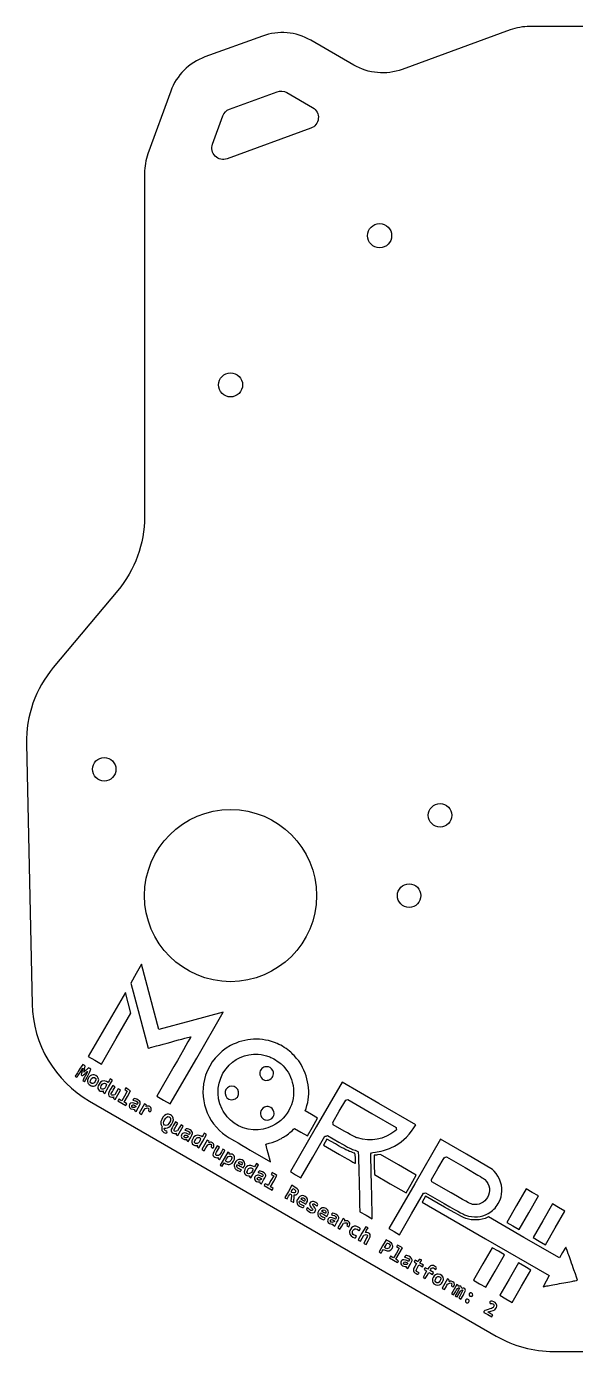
# Model space of a CAD drawing. Header units: millimetres. Extents: x -248 to 4, y 129 to 359.
# Drawn here: x -248.2 to -152.5, y 128.6 to 359.5 of the extents above; entities that cross this region are included whole.
import ezdxf

# ---------------------------------------------------------------- set-up
doc = ezdxf.new("R2010")
doc.units = ezdxf.units.MM
doc.layers.get('0').update_dxf_attribs({"linetype": 'CONTINUOUS'})

msp = doc.modelspace()

# ---------------------------------------------------------------- linework, layer by layer
for p, q in [((-229.09, 194.44), (-230.03, 192.81)), ((-228.15, 196.07), (-229.09, 194.44)), ((-226.63, 190.4), (-228.15, 196.07)), ((-230.03, 192.81), (-228.51, 187.14)), ((-225.11, 184.73), (-226.63, 190.4)), ((-228.51, 187.14), (-226.99, 181.47)), ((-213.91, 187.73), (-219.51, 186.23)), ((-218.52, 179.74), (-213.91, 187.73)), ((-219.51, 186.23), (-225.11, 184.73)), ((-226.99, 181.47), (-226.71, 181.54)), ((-238.81, 177.3), (-238.41, 177.95)), ((-238.38, 178.62), (-238.68, 178.18)), ((-238.41, 177.95), (-238.47, 177.65)), ((-238.17, 178.47), (-238.38, 178.62)), ((-237.95, 178.33), (-238.17, 178.47)), ((-238.08, 177.82), (-237.95, 178.33)), ((-237.41, 178.02), (-237.81, 177.65)), ((-237.18, 177.9), (-237.41, 178.02)), ((-236.96, 177.79), (-237.18, 177.9)), ((-237.08, 177.52), (-236.96, 177.79)), ((-222.5, 178.26), (-225.48, 173.1)), ((-223.14, 171.75), (-218.52, 179.74)), ((-239.34, 177.15), (-239.72, 176.56)), ((-239.72, 176.56), (-239.56, 176.47)), ((-238.26, 176.05), (-238.37, 175.78)), ((-238.37, 175.78), (-238.22, 175.69)), ((-238.22, 175.69), (-238.07, 175.6)), ((-238.07, 175.6), (-237.63, 176.43)), ((-233.97, 175.49), (-234.27, 175.63)), ((-233.8, 175.79), (-233.97, 175.49)), ((-233.89, 174.72), (-233.23, 175.87)), ((-233.62, 176.1), (-233.8, 175.79)), ((-233.43, 175.98), (-233.62, 176.1)), ((-233.23, 175.87), (-233.43, 175.98)), ((-193.18, 175.56), (-197.69, 167.76)), ((-186.73, 171.84), (-193.18, 175.56)), ((-234.92, 173.98), (-234.77, 174.01)), ((-234.77, 174.01), (-234.83, 173.9)), ((-234.73, 173.67), (-234.55, 173.57)), ((-234.55, 173.57), (-233.89, 174.72)), ((-233.17, 174.95), (-233.53, 174.32)), ((-232.97, 174.84), (-233.17, 174.95)), ((-233.1, 174.14), (-232.77, 174.72)), ((-232.8, 173.34), (-233.02, 173.28)), ((-232.77, 174.72), (-232.97, 174.84)), ((-232.5, 173.87), (-232.8, 173.34)), ((-232.74, 172.53), (-232.27, 173.35)), ((-232.2, 174.39), (-232.5, 173.87)), ((-232.27, 173.35), (-231.8, 174.16)), ((-232, 174.28), (-232.2, 174.39)), ((-231.8, 174.16), (-232, 174.28)), ((-233.16, 172.92), (-232.96, 172.97)), ((-232.96, 172.97), (-233.03, 172.85)), ((-232.92, 172.63), (-232.74, 172.53)), ((-229.56, 172.55), (-229.64, 172.4)), ((-229.64, 172.4), (-229.44, 172.36)), ((-229.08, 170.42), (-228.72, 171.05)), ((-228.08, 170.93), (-228.55, 170.11)), ((-227.61, 171.74), (-228.08, 170.93)), ((-227.85, 170.41), (-227.54, 170.95)), ((-227.43, 171.64), (-227.61, 171.74)), ((-227.54, 170.95), (-227.3, 171.01)), ((-227.4, 171.3), (-227.33, 171.42)), ((-227.21, 171.34), (-227.4, 171.3)), ((-225.48, 173.1), (-224.31, 172.42)), ((-224.31, 172.42), (-223.14, 171.75)), ((-199.58, 170.53), (-199.44, 170.96)), ((-193.66, 170.45), (-192.54, 172.39)), ((-192.54, 172.39), (-192.35, 172.45)), ((-192.35, 172.45), (-192.16, 172.5)), ((-192.16, 172.5), (-187.96, 170.08)), ((-180.29, 168.12), (-186.73, 171.84)), ((-229.26, 170.52), (-229.08, 170.42)), ((-228.55, 170.11), (-228.35, 170)), ((-228.35, 170), (-228.16, 169.88)), ((-228.16, 169.88), (-227.85, 170.41)), ((-222.23, 168.64), (-222.59, 168.01)), ((-222.03, 168.52), (-222.23, 168.64)), ((-198.52, 169.88), (-199.58, 170.53)), ((-197.45, 169.24), (-198.52, 169.88)), ((-198.33, 167.71), (-197.45, 169.24)), ((-194.79, 168.5), (-193.66, 170.45)), ((-187.96, 170.08), (-183.76, 167.65)), ((-222.22, 166.61), (-222.02, 166.66)), ((-222.17, 167.83), (-221.83, 168.41)), ((-222.02, 166.66), (-222.09, 166.54)), ((-221.87, 167.03), (-222.08, 166.97)), ((-221.83, 168.41), (-222.03, 168.52)), ((-221.98, 166.32), (-221.8, 166.21)), ((-221.56, 167.55), (-221.87, 167.03)), ((-221.8, 166.21), (-221.33, 167.03)), ((-221.26, 168.08), (-221.56, 167.55)), ((-221.33, 167.03), (-220.86, 167.85)), ((-221.06, 167.96), (-221.26, 168.08)), ((-220.86, 167.85), (-221.06, 167.96)), ((-220.46, 167.3), (-220.57, 167.15)), ((-220.57, 167.15), (-220.34, 167.11)), ((-217.4, 166.31), (-217.57, 166.01)), ((-217.48, 165.25), (-216.82, 166.39)), ((-217.22, 166.62), (-217.4, 166.31)), ((-217.02, 166.51), (-217.22, 166.62)), ((-216.82, 166.39), (-217.02, 166.51)), ((-197.69, 167.76), (-202.19, 159.95)), ((-201.64, 167.32), (-201.49, 167.48)), ((-201.49, 167.48), (-200.35, 166.83)), ((-200.35, 166.83), (-199.21, 166.19)), ((-199.21, 166.19), (-198.33, 167.71)), ((-194.75, 168.29), (-194.79, 168.5)), ((-194.71, 168.09), (-194.75, 168.29)), ((-192.82, 167.02), (-194.71, 168.09)), ((-183.7, 167.22), (-183.97, 167)), ((-183.76, 167.65), (-183.73, 167.44)), ((-183.73, 167.44), (-183.7, 167.22)), ((-180.65, 167.55), (-180.29, 168.12)), ((-220.15, 165.26), (-220, 165.17)), ((-220, 165.17), (-219.61, 165.85)), ((-218.51, 164.5), (-218.36, 164.54)), ((-218.36, 164.54), (-218.43, 164.42)), ((-218.32, 164.2), (-218.14, 164.1)), ((-218.14, 164.1), (-217.48, 165.25)), ((-217.57, 166.01), (-217.76, 166.11)), ((-217.14, 164.61), (-217.61, 163.8)), ((-217.22, 163.57), (-216.91, 164.1)), ((-216.67, 165.43), (-217.14, 164.61)), ((-216.91, 164.1), (-216.6, 164.63)), ((-216.5, 165.33), (-216.67, 165.43)), ((-216.6, 164.63), (-216.37, 164.7)), ((-216.46, 164.99), (-216.39, 165.1)), ((-216.27, 165.03), (-216.46, 164.99)), ((-214.95, 164.43), (-215.29, 163.85)), ((-214.75, 164.32), (-214.95, 164.43)), ((-214.9, 163.61), (-214.56, 164.2)), ((-214.56, 164.2), (-214.75, 164.32)), ((-198.26, 162.49), (-196.18, 166.1)), ((-196.11, 165.08), (-196.42, 164.55)), ((-196.42, 164.55), (-193.64, 162.95)), ((-196.18, 166.1), (-195.95, 166.15)), ((-195.81, 165.61), (-196.11, 165.08)), ((-195.95, 166.15), (-195.73, 166.21)), ((-194.33, 164.76), (-195.81, 165.61)), ((-195.73, 166.21), (-193.73, 165.08)), ((-176, 165.59), (-180.5, 157.8)), ((-171.48, 162.96), (-176, 165.59)), ((-217.61, 163.8), (-217.42, 163.68)), ((-217.42, 163.68), (-217.22, 163.57)), ((-214.68, 162.1), (-214.53, 162.01)), ((-214.53, 162.01), (-214.06, 162.83)), ((-213.76, 162.22), (-214.42, 161.07)), ((-213.94, 163.85), (-214.21, 163.39)), ((-214.06, 162.83), (-213.59, 163.64)), ((-213.76, 163.75), (-213.94, 163.85)), ((-213.59, 163.64), (-213.76, 163.75)), ((-213.1, 163.36), (-213.76, 162.22)), ((-212.95, 163.28), (-213.1, 163.36)), ((-209.22, 163.71), (-205.65, 161.65)), ((-205.65, 161.65), (-206.06, 163.17)), ((-200.34, 158.88), (-198.26, 162.49)), ((-186.46, 162.92), (-186.96, 162.85)), ((-183.35, 161.11), (-186.46, 162.92)), ((-176.49, 160.47), (-175.39, 162.37)), ((-175.39, 162.37), (-175.17, 162.44)), ((-175.17, 162.44), (-174.94, 162.5)), ((-174.94, 162.5), (-171.72, 160.64)), ((-166.95, 160.33), (-171.48, 162.96)), ((-214.42, 161.07), (-214.25, 160.97)), ((-214.25, 160.97), (-214.08, 160.87)), ((-214.08, 160.87), (-213.89, 161.16)), ((-213.89, 161.16), (-213.71, 161.45)), ((-213.71, 161.45), (-213.43, 161.32)), ((-210.94, 160.89), (-210.42, 160.58)), ((-210.71, 160.27), (-210.9, 160.32)), ((-210.8, 160.12), (-210.71, 160.27)), ((-210.42, 160.58), (-210.27, 160.84)), ((-209.06, 158.86), (-208.4, 160)), ((-208.45, 160.77), (-208.73, 160.9)), ((-208.27, 161.06), (-208.45, 160.77)), ((-208.4, 160), (-207.73, 161.15)), ((-208.08, 161.35), (-208.27, 161.06)), ((-207.91, 161.25), (-208.08, 161.35)), ((-207.73, 161.15), (-207.91, 161.25)), ((-202.19, 159.95), (-201.27, 159.41)), ((-201.27, 159.41), (-200.34, 158.88)), ((-187.58, 161.11), (-187.54, 159.43)), ((-187.54, 159.43), (-184.77, 157.84)), ((-180.25, 159.31), (-183.35, 161.11)), ((-177.59, 158.57), (-176.49, 160.47)), ((-166.66, 160.03), (-166.95, 160.33)), ((-209.21, 158.94), (-209.06, 158.86)), ((-207.4, 157.9), (-207.25, 157.81)), ((-207.25, 157.81), (-206.86, 158.49)), ((-201.93, 157.56), (-202.54, 156.5)), ((-201.52, 157.32), (-201.93, 157.56)), ((-180.5, 157.8), (-184.99, 150.02)), ((-184.77, 157.84), (-182.01, 156.26)), ((-182.01, 156.26), (-181.13, 157.78)), ((-181.13, 157.78), (-180.25, 159.31)), ((-177.55, 158.37), (-177.59, 158.57)), ((-177.52, 158.16), (-177.55, 158.37)), ((-174.13, 156.22), (-177.52, 158.16)), ((-202.54, 156.5), (-203.15, 155.44)), ((-203.15, 155.44), (-202.95, 155.33)), ((-202.95, 155.33), (-202.75, 155.21)), ((-202.75, 155.21), (-202.5, 155.66)), ((-202.02, 155.32), (-202.08, 154.82)), ((-202.08, 154.82), (-201.84, 154.69)), ((-202.06, 156.4), (-201.9, 156.69)), ((-201.91, 156.31), (-202.06, 156.4)), ((-201.9, 156.69), (-201.73, 156.98)), ((-201.73, 156.98), (-201.54, 156.87)), ((-200.6, 154.77), (-200.54, 154.88)), ((-200.54, 154.88), (-200.01, 154.57)), ((-181.06, 152.56), (-178.98, 156.16)), ((-178.91, 155.13), (-179.22, 154.63)), ((-178.98, 156.16), (-178.78, 156.21)), ((-178.6, 155.65), (-178.91, 155.13)), ((-178.78, 156.21), (-178.59, 156.26)), ((-175.28, 153.76), (-178.6, 155.65)), ((-178.59, 156.26), (-175.37, 154.4)), ((-200.01, 154.57), (-199.48, 154.26)), ((-199.48, 154.26), (-199.35, 154.49)), ((-199.22, 153.69), (-199.32, 153.52)), ((-199.05, 153.51), (-199.22, 153.69)), ((-197.65, 154.04), (-197.51, 153.9)), ((-197.51, 153.9), (-197.43, 154.07)), ((-196.37, 152.47), (-195.82, 152.15)), ((-194.93, 152.56), (-195.02, 152.41)), ((-195.02, 152.41), (-194.82, 152.37)), ((-190.11, 154.23), (-190.09, 152.96)), ((-190.09, 152.96), (-188.99, 152.33)), ((-183.14, 148.95), (-181.06, 152.56)), ((-179.22, 154.63), (-168.13, 148.23)), ((-195.82, 152.15), (-195.7, 152.36)), ((-194.63, 150.53), (-194.45, 150.42)), ((-194.45, 150.42), (-194.08, 151.11)), ((-193.46, 150.94), (-193.93, 150.12)), ((-193.93, 150.12), (-193.73, 150.01)), ((-193.53, 149.89), (-193.23, 150.42)), ((-192.99, 151.75), (-193.46, 150.94)), ((-193.23, 150.42), (-192.93, 150.95)), ((-192.81, 151.65), (-192.99, 151.75)), ((-192.93, 150.95), (-192.69, 151.01)), ((-192.77, 151.32), (-192.71, 151.43)), ((-192.62, 151.35), (-192.77, 151.32)), ((-192.17, 150.46), (-191.97, 150.34)), ((-191.97, 150.34), (-191.87, 150.56)), ((-189.03, 150.35), (-189.7, 149.21)), ((-188.83, 150.24), (-189.03, 150.35)), ((-188.99, 152.33), (-187.9, 151.69)), ((-188.88, 149.73), (-188.63, 150.12)), ((-188.63, 150.12), (-188.83, 150.24)), ((-187.9, 151.69), (-187.9, 151.89)), ((-167.63, 152.05), (-167.86, 151.94)), ((-161.44, 148.48), (-167.63, 152.05)), ((-193.73, 150.01), (-193.53, 149.89)), ((-189.7, 149.21), (-190.36, 148.06)), ((-190.36, 148.06), (-190.16, 147.94)), ((-190.29, 149.73), (-190.17, 149.6)), ((-190.17, 149.6), (-190.06, 149.8)), ((-190.16, 147.94), (-189.96, 147.83)), ((-189.96, 147.83), (-189.66, 148.35)), ((-189.66, 148.35), (-189.36, 148.88)), ((-189.04, 148.11), (-189.39, 147.5)), ((-189.36, 148.88), (-189.14, 148.94)), ((-188.99, 147.27), (-188.63, 147.9)), ((-185.48, 148.06), (-186.09, 147)), ((-185.09, 147.84), (-185.48, 148.06)), ((-184.99, 150.02), (-184.07, 149.48)), ((-184.07, 149.48), (-183.14, 148.95)), ((-168.13, 148.23), (-157.02, 141.84)), ((-155.25, 144.9), (-161.44, 148.48)), ((-189.39, 147.5), (-189.19, 147.38)), ((-189.19, 147.38), (-188.99, 147.27)), ((-186.09, 147), (-186.7, 145.95)), ((-186.7, 145.95), (-186.52, 145.84)), ((-186.52, 145.84), (-186.35, 145.74)), ((-186.35, 145.74), (-186.15, 146.06)), ((-186.15, 146.06), (-185.95, 146.37)), ((-185.95, 146.37), (-185.66, 146.24)), ((-185.75, 146.72), (-185.56, 147.08)), ((-185.57, 146.6), (-185.75, 146.72)), ((-154.7, 145.85), (-155.25, 144.9)), ((-182.18, 145.2), (-182.28, 145.05)), ((-182.28, 145.05), (-182.04, 144.99)), ((-181.87, 143.16), (-181.71, 143.07)), ((-181.71, 143.07), (-181.32, 143.75)), ((-180.51, 144.34), (-180.6, 144.19)), ((-180.6, 144.19), (-180.38, 144.06)), ((-180.42, 144.5), (-180.51, 144.34)), ((-180.16, 143.93), (-180.46, 143.4)), ((-180.2, 144.37), (-180.42, 144.5)), ((-180.38, 144.06), (-180.16, 143.93)), ((-179.98, 144.24), (-180.2, 144.37)), ((-180.02, 143.25), (-179.76, 143.7)), ((-179.85, 144.46), (-179.98, 144.24)), ((-179.76, 143.7), (-179.45, 143.53)), ((-179.58, 144.01), (-179.43, 144.28)), ((-179.27, 143.83), (-179.58, 144.01)), ((-179.45, 143.53), (-179.14, 143.35)), ((-178.96, 143.66), (-179.27, 143.83)), ((-179.14, 143.35), (-179.05, 143.5)), ((-179.05, 143.5), (-178.96, 143.66)), ((-178.02, 143.24), (-178.22, 142.96)), ((-179.74, 142.32), (-179.98, 142.43)), ((-179.82, 142.17), (-179.74, 142.32)), ((-178.72, 142.06), (-179.02, 141.51)), ((-179.02, 141.51), (-178.85, 141.41)), ((-178.85, 141.41), (-178.68, 141.31)), ((-178.42, 142.61), (-178.72, 142.06)), ((-178.68, 141.31), (-178.35, 141.85)), ((-178.64, 142.75), (-178.42, 142.61)), ((-178.22, 142.96), (-178.46, 143.08)), ((-178.35, 141.85), (-178.03, 142.38)), ((-178.03, 142.38), (-177.7, 142.21)), ((-177.82, 142.73), (-177.69, 142.95)), ((-177.51, 142.53), (-177.82, 142.73)), ((-177.7, 142.21), (-177.37, 142.04)), ((-177.2, 142.34), (-177.51, 142.53)), ((-177.37, 142.04), (-177.28, 142.19)), ((-177.28, 142.19), (-177.2, 142.34)), ((-177.03, 143.06), (-176.81, 142.9)), ((-176.81, 142.9), (-176.73, 143.05)), ((-174.77, 141.24), (-175.25, 140.42)), ((-174.6, 141.14), (-174.77, 141.24)), ((-157.57, 140.87), (-158.11, 139.89)), ((-157.02, 141.84), (-157.57, 140.87)), ((-175.25, 140.42), (-175.72, 139.61)), ((-175.72, 139.61), (-175.52, 139.49)), ((-175.52, 139.49), (-175.32, 139.38)), ((-175.32, 139.38), (-175.03, 139.87)), ((-173.61, 139.48), (-174.08, 138.66)), ((-174.08, 138.66), (-173.91, 138.56)), ((-173.91, 138.56), (-173.73, 138.46)), ((-173.73, 138.46), (-173.41, 139.01)), ((-173.14, 140.29), (-173.61, 139.48)), ((-173.08, 138.87), (-173.42, 138.28)), ((-173.01, 140.22), (-173.14, 140.29)), ((-173.11, 138.1), (-172.8, 138.65)), ((-172.43, 138.6), (-172.8, 137.92)), ((-172.29, 139.57), (-172.33, 139.73)), ((-172.12, 139.62), (-172.29, 139.57)), ((-158.11, 139.89), (-157.43, 140.02)), ((-173.42, 138.28), (-173.27, 138.19)), ((-173.27, 138.19), (-173.11, 138.1)), ((-172.8, 137.92), (-172.63, 137.82)), ((-172.63, 137.82), (-172.45, 137.72)), ((-172.45, 137.72), (-172.07, 138.38)), ((-168.42, 135.57), (-168.47, 135.42)), ((-168.47, 135.42), (-167.77, 135.02)), ((-167.77, 135.49), (-167.23, 135.64)), ((-167.32, 135.23), (-167.77, 135.49)), ((-167.77, 135.02), (-167.07, 134.61)), ((-166.87, 134.97), (-167.32, 135.23)), ((-167.07, 134.61), (-166.97, 134.79)), ((-166.97, 134.79), (-166.87, 134.97))]:
    msp.add_line(p, q)
msp.add_lwpolyline([(-84.2, 359.49), (-160.42, 359.49, 0.087489), (-163.84, 358.89), (-182.7, 352.02, -0.221695), (-191.12, 352.76), (-198.63, 357.1, 0.221695), (-207.05, 357.83), (-217.08, 354.18, 0.221695), (-223.06, 348.21), (-227.02, 337.33, 0.087489), (-227.62, 333.91), (-227.62, 274.05, -0.176327), (-232.3, 261.19), (-243.53, 247.8, 0.181956), (-248.21, 234.51), (-247.22, 189.13, 0.262112), (-237.22, 172.24), (-166.27, 131.28, 0.131652), (-156.27, 128.6), (-88.35, 128.6, 0.131652)], format="xyb")
msp.add_lwpolyline([(-212.79, 345.1), (-204.51, 348.12, -0.221695), (-202.83, 347.97), (-198.3, 345.36, -0.63707), (-198.62, 341.75), (-213.21, 336.44, -0.63707), (-215.77, 339), (-213.98, 343.91, -0.221695)], format="xyb", close=True)
for points in [[(-234.2, 185.59), (-237.43, 180), (-236.28, 179.34), (-235.13, 178.67), (-232.57, 183.12), (-230, 187.56), (-230.49, 189.37), (-230.97, 191.18)], [(-230.98, 174.36), (-231.07, 174.21), (-230.85, 174.08), (-230.63, 173.95), (-231.11, 173.12), (-231.59, 172.28), (-231.84, 172.42), (-232.08, 172.56), (-232.17, 172.4), (-232.26, 172.25), (-231.57, 171.85), (-230.89, 171.46), (-230.8, 171.61), (-230.71, 171.76), (-230.94, 171.91), (-231.16, 172.06), (-230.61, 173.05), (-230.05, 174.03), (-230.47, 174.28), (-230.89, 174.52)], [(-205.44, 159.62), (-205.53, 159.47), (-205.31, 159.34), (-205.09, 159.21), (-205.57, 158.37), (-206.06, 157.53), (-206.32, 157.69), (-206.59, 157.84), (-206.68, 157.69), (-206.77, 157.53), (-206.06, 157.12), (-205.35, 156.72), (-205.26, 156.87), (-205.18, 157.03), (-205.42, 157.17), (-205.66, 157.31), (-205.09, 158.3), (-204.52, 159.29), (-204.93, 159.53), (-205.35, 159.77)], [(-162.75, 154.02), (-164.44, 151.09), (-163.36, 150.47), (-162.28, 149.84), (-160.6, 152.77), (-158.93, 155.7), (-159.99, 156.33), (-161.05, 156.96)], [(-158.16, 151.37), (-159.85, 148.44), (-158.77, 147.82), (-157.69, 147.19), (-156.01, 150.12), (-154.34, 153.05), (-155.4, 153.68), (-156.47, 154.31)], [(-183.57, 146.99), (-183.66, 146.84), (-183.44, 146.71), (-183.21, 146.58), (-183.7, 145.74), (-184.18, 144.9), (-184.45, 145.06), (-184.71, 145.21), (-184.8, 145.06), (-184.89, 144.9), (-184.18, 144.49), (-183.48, 144.09), (-183.39, 144.24), (-183.3, 144.4), (-183.54, 144.54), (-183.79, 144.68), (-183.21, 145.67), (-182.64, 146.66), (-183.06, 146.9), (-183.48, 147.14)], [(-168.62, 143.86), (-170.25, 141.03), (-169.17, 140.41), (-168.09, 139.79), (-166.46, 142.61), (-164.83, 145.43), (-165.91, 146.06), (-166.99, 146.68)], [(-164.03, 141.21), (-165.66, 138.39), (-164.58, 137.76), (-163.5, 137.14), (-161.87, 139.96), (-160.24, 142.78), (-161.32, 143.41), (-162.4, 144.03)]]:
    msp.add_lwpolyline(points, close=True)
for centre, radius in [((-186.62, 323.04), 2.1), ((-212.62, 297.04), 2.1), ((-234.65, 230.06), 2.05), ((-176.08, 222.03), 2.05), ((-212.62, 208.04), 15), ((-181.47, 208.04), 2.05)]:
    msp.add_circle(centre, radius)
for points in [[(-226.71, 181.54), (-226.56, 181.58), (-224.89, 182.03), (-223.01, 182.53)], [(-223.01, 182.53), (-221.12, 183.04), (-219.57, 183.45), (-219.55, 183.43)], [(-219.55, 183.43), (-219.53, 183.42), (-220.86, 181.1), (-222.5, 178.26)], [(-204.48, 182.26), (-207.1, 183.4), (-210.1, 183.26), (-212.64, 181.9)], [(-212.64, 181.9), (-214.63, 180.84), (-216.24, 178.91), (-216.96, 176.75)], [(-213.41, 177.86), (-212.04, 179.61), (-210.02, 180.51), (-207.79, 180.39)], [(-207.79, 180.39), (-207.12, 180.35), (-206.59, 180.23), (-205.74, 179.93)], [(-202.1, 180.74), (-202.77, 181.32), (-203.7, 181.92), (-204.48, 182.26)], [(-200.61, 179.05), (-200.89, 179.47), (-201.68, 180.37), (-202.1, 180.74)], [(-238.68, 178.18), (-238.84, 177.93), (-239.14, 177.47), (-239.34, 177.15)], [(-238.21, 177.29), (-238.21, 177.31), (-238.15, 177.55), (-238.08, 177.82)], [(-214.1, 170.85), (-215.25, 173.17), (-214.98, 175.86), (-213.41, 177.86)], [(-207.16, 177.89), (-207.65, 177.44), (-207.63, 176.63), (-207.12, 176.14)], [(-206.8, 178.13), (-206.89, 178.1), (-207.05, 177.99), (-207.16, 177.89)], [(-206.01, 178.2), (-206.21, 178.25), (-206.59, 178.21), (-206.8, 178.13)], [(-205.15, 177.25), (-205.21, 177.66), (-205.61, 178.1), (-206.01, 178.2)], [(-205.74, 179.93), (-205.37, 179.8), (-204.16, 179.04), (-203.82, 178.73)], [(-203.82, 178.73), (-202.85, 177.84), (-202.18, 176.76), (-201.85, 175.51)], [(-199.44, 170.96), (-198.55, 173.58), (-198.99, 176.59), (-200.61, 179.05)], [(-239.56, 176.47), (-239.41, 176.38), (-239.4, 176.38), (-239.31, 176.52)], [(-239.31, 176.52), (-239.27, 176.59), (-239.04, 176.95), (-238.81, 177.3)], [(-238.61, 177.07), (-238.68, 176.81), (-238.68, 176.78), (-238.56, 176.71)], [(-238.47, 177.65), (-238.51, 177.48), (-238.58, 177.22), (-238.61, 177.07)], [(-238.56, 176.71), (-238.44, 176.64), (-238.42, 176.65), (-238.03, 177.01)], [(-237.83, 176.87), (-238, 176.57), (-238.19, 176.2), (-238.26, 176.05)], [(-237.81, 177.65), (-238.02, 177.44), (-238.2, 177.28), (-238.21, 177.29)], [(-238.03, 177.01), (-237.81, 177.21), (-237.61, 177.39), (-237.58, 177.4)], [(-237.58, 177.4), (-237.55, 177.41), (-237.66, 177.17), (-237.83, 176.87)], [(-237.63, 176.43), (-237.39, 176.88), (-237.14, 177.37), (-237.08, 177.52)], [(-236.4, 176.82), (-237.07, 176.98), (-237.79, 176.03), (-237.5, 175.39)], [(-236.62, 175.29), (-236.93, 175.24), (-237.15, 175.51), (-237.07, 175.84)], [(-237.07, 175.84), (-236.94, 176.39), (-236.33, 176.6), (-236.13, 176.16)], [(-236.13, 176.16), (-236, 175.89), (-236.32, 175.33), (-236.62, 175.29)], [(-235.62, 175.95), (-235.62, 176.33), (-235.97, 176.71), (-236.4, 176.82)], [(-235.81, 175.42), (-235.66, 175.67), (-235.62, 175.8), (-235.62, 175.95)], [(-234.27, 175.63), (-234.83, 175.9), (-235.23, 175.76), (-235.56, 175.19)], [(-216.96, 176.75), (-218.27, 172.82), (-216.8, 168.49), (-213.38, 166.17)], [(-207.12, 176.14), (-206.65, 175.68), (-205.81, 175.77), (-205.35, 176.33)], [(-205.35, 176.33), (-205.19, 176.53), (-205.1, 176.92), (-205.15, 177.25)], [(-201.85, 175.51), (-201.05, 172.47), (-202.46, 169.31), (-205.28, 167.91)], [(-237.5, 175.39), (-237.42, 175.23), (-237.36, 175.16), (-237.09, 175.01)], [(-237.09, 175.01), (-236.82, 174.85), (-236.76, 174.83), (-236.55, 174.86)], [(-236.55, 174.86), (-236.2, 174.91), (-236.03, 175.03), (-235.81, 175.42)], [(-235.56, 175.19), (-235.78, 174.8), (-235.82, 174.48), (-235.66, 174.25)], [(-235.66, 174.25), (-235.48, 173.98), (-235.26, 173.91), (-234.92, 173.98)], [(-234.83, 174.34), (-235.15, 174.24), (-235.32, 174.37), (-235.27, 174.65)], [(-235.27, 174.65), (-235.22, 175.01), (-234.86, 175.41), (-234.62, 175.37)], [(-234.83, 173.9), (-234.9, 173.79), (-234.89, 173.77), (-234.73, 173.67)], [(-234.4, 174.76), (-234.59, 174.42), (-234.61, 174.4), (-234.83, 174.34)], [(-234.62, 175.37), (-234.47, 175.35), (-234.32, 175.28), (-234.24, 175.18)], [(-234.24, 175.18), (-234.2, 175.13), (-234.23, 175.05), (-234.4, 174.76)], [(-233.53, 174.32), (-233.93, 173.63), (-233.99, 173.41), (-233.84, 173.17)], [(-233.84, 173.17), (-233.72, 172.99), (-233.39, 172.86), (-233.16, 172.92)], [(-233.44, 173.46), (-233.44, 173.52), (-233.29, 173.83), (-233.1, 174.14)], [(-233.02, 173.28), (-233.26, 173.22), (-233.44, 173.29), (-233.44, 173.46)], [(-213.42, 174.25), (-213.69, 173.79), (-213.62, 173.26), (-213.25, 172.83)], [(-211.98, 174.78), (-212.54, 174.97), (-213.12, 174.75), (-213.42, 174.25)], [(-211.23, 173.39), (-211.1, 173.97), (-211.44, 174.6), (-211.98, 174.78)], [(-211.57, 172.79), (-211.33, 173.01), (-211.3, 173.06), (-211.23, 173.39)], [(-233.03, 172.85), (-233.09, 172.74), (-233.08, 172.73), (-232.92, 172.63)], [(-230.22, 171.7), (-230.49, 171.24), (-230.21, 170.83), (-229.61, 170.8)], [(-229.13, 171.73), (-229.6, 172.01), (-230.05, 171.99), (-230.22, 171.7)], [(-229.7, 171.13), (-229.82, 171.19), (-229.88, 171.37), (-229.83, 171.47)], [(-229.83, 171.47), (-229.75, 171.61), (-229.52, 171.61), (-229.29, 171.48)], [(-229.13, 171.24), (-229.21, 171.11), (-229.56, 171.04), (-229.7, 171.13)], [(-229.18, 172.65), (-229.42, 172.72), (-229.46, 172.71), (-229.56, 172.55)], [(-229.44, 172.36), (-228.98, 172.28), (-228.7, 171.99), (-228.85, 171.73)], [(-229.29, 171.48), (-229.09, 171.36), (-229.08, 171.34), (-229.13, 171.24)], [(-228.41, 172.11), (-228.49, 172.29), (-228.9, 172.57), (-229.18, 172.65)], [(-228.85, 171.73), (-228.91, 171.62), (-228.94, 171.63), (-229.13, 171.73)], [(-228.72, 171.05), (-228.33, 171.72), (-228.3, 171.84), (-228.41, 172.11)], [(-227.33, 171.42), (-227.26, 171.53), (-227.27, 171.55), (-227.43, 171.64)], [(-227.3, 171.01), (-227.17, 171.05), (-227.03, 171.05), (-226.97, 171.02)], [(-226.94, 171.37), (-226.98, 171.38), (-227.1, 171.37), (-227.21, 171.34)], [(-226.97, 171.02), (-226.88, 170.97), (-226.86, 170.8), (-226.94, 170.66)], [(-226.52, 171.09), (-226.6, 171.22), (-226.8, 171.35), (-226.94, 171.37)], [(-226.53, 170.46), (-226.43, 170.63), (-226.42, 170.96), (-226.52, 171.09)], [(-213.25, 172.83), (-213.03, 172.59), (-212.8, 172.49), (-212.41, 172.48)], [(-212.41, 172.48), (-212.08, 172.47), (-211.84, 172.56), (-211.57, 172.79)], [(-206.71, 171.17), (-207.51, 170.79), (-207.66, 169.79), (-207, 169.19)], [(-205.87, 171.24), (-206.16, 171.32), (-206.44, 171.3), (-206.71, 171.17)], [(-205.07, 170.39), (-205.17, 170.8), (-205.48, 171.12), (-205.87, 171.24)], [(-229.61, 170.8), (-229.36, 170.79), (-229.34, 170.78), (-229.39, 170.7)], [(-229.39, 170.7), (-229.42, 170.64), (-229.4, 170.6), (-229.26, 170.52)], [(-226.94, 170.66), (-226.99, 170.58), (-226.97, 170.55), (-226.8, 170.45)], [(-226.8, 170.45), (-226.61, 170.34), (-226.59, 170.34), (-226.53, 170.46)], [(-224.77, 168.66), (-224.84, 168.39), (-224.79, 168.13), (-224.62, 167.88)], [(-223.85, 169.89), (-224.22, 169.74), (-224.65, 169.16), (-224.77, 168.66)], [(-224.32, 168.42), (-224.31, 168.69), (-223.98, 169.29), (-223.75, 169.44)], [(-223.45, 169.94), (-223.58, 169.95), (-223.75, 169.93), (-223.85, 169.89)], [(-223.75, 169.44), (-223.45, 169.62), (-223.17, 169.52), (-223.08, 169.2)], [(-223.12, 168.77), (-223.25, 168.45), (-223.52, 168.09), (-223.69, 168.02)], [(-222.77, 169.56), (-222.93, 169.77), (-223.18, 169.91), (-223.45, 169.94)], [(-223.08, 169.2), (-223.05, 169.06), (-223.06, 168.92), (-223.12, 168.77)], [(-222.91, 168.18), (-222.51, 168.81), (-222.48, 169.18), (-222.77, 169.56)], [(-211.97, 168.4), (-212.92, 169.08), (-213.62, 169.88), (-214.1, 170.85)], [(-207, 169.19), (-206.83, 169.03), (-206.76, 168.99), (-206.5, 168.94)], [(-206.5, 168.94), (-205.96, 168.82), (-205.47, 169.03), (-205.19, 169.5)], [(-205.19, 169.5), (-205.02, 169.8), (-204.98, 170.05), (-205.07, 170.39)], [(-224.58, 167.62), (-224.67, 167.47), (-224.63, 167.14), (-224.51, 166.98)], [(-224.62, 167.88), (-224.56, 167.77), (-224.54, 167.69), (-224.58, 167.62)], [(-224.51, 166.98), (-224.36, 166.79), (-224.18, 166.68), (-223.94, 166.65)], [(-223.69, 168.02), (-224.02, 167.88), (-224.31, 168.07), (-224.32, 168.42)], [(-224.16, 167.32), (-224.18, 167.41), (-224.18, 167.5), (-224.17, 167.52)], [(-224.17, 167.52), (-224.16, 167.53), (-224.03, 167.54), (-223.89, 167.53)], [(-223.81, 167.02), (-224, 167.02), (-224.13, 167.14), (-224.16, 167.32)], [(-223.94, 166.65), (-223.72, 166.62), (-223.67, 166.67), (-223.69, 166.88)], [(-223.89, 167.53), (-223.49, 167.52), (-223.23, 167.69), (-222.91, 168.18)], [(-223.69, 166.88), (-223.7, 166.99), (-223.72, 167.02), (-223.81, 167.02)], [(-222.59, 168.01), (-222.99, 167.32), (-223.05, 167.1), (-222.9, 166.86)], [(-222.9, 166.86), (-222.78, 166.67), (-222.45, 166.55), (-222.22, 166.61)], [(-222.5, 167.14), (-222.5, 167.2), (-222.35, 167.51), (-222.17, 167.83)], [(-222.08, 166.97), (-222.32, 166.9), (-222.51, 166.98), (-222.5, 167.14)], [(-222.09, 166.54), (-222.15, 166.43), (-222.14, 166.41), (-221.98, 166.32)], [(-220.99, 166.58), (-221.18, 166.43), (-221.26, 166.19), (-221.2, 165.97)], [(-220.12, 166.52), (-220.5, 166.7), (-220.8, 166.73), (-220.99, 166.58)], [(-220.7, 166.2), (-220.62, 166.34), (-220.4, 166.34), (-220.18, 166.21)], [(-220.15, 167.41), (-220.33, 167.46), (-220.36, 167.44), (-220.46, 167.3)], [(-220.34, 167.11), (-219.88, 167.02), (-219.61, 166.75), (-219.75, 166.51)], [(-219.35, 166.94), (-219.48, 167.12), (-219.84, 167.34), (-220.15, 167.41)], [(-219.75, 166.51), (-219.82, 166.39), (-219.83, 166.39), (-220.12, 166.52)], [(-219.61, 165.85), (-219.18, 166.59), (-219.16, 166.66), (-219.35, 166.94)], [(-217.76, 166.11), (-218.24, 166.39), (-218.67, 166.35), (-219, 165.98)], [(-205.28, 167.91), (-207.41, 166.84), (-210.05, 167.03), (-211.97, 168.4)], [(-203.37, 165.96), (-202.94, 166.2), (-202.11, 166.85), (-201.64, 167.32)], [(-190.45, 165.81), (-190.89, 165.94), (-191.09, 166.05), (-192.82, 167.02)], [(-183.97, 167), (-185.75, 165.54), (-188.19, 165.09), (-190.45, 165.81)], [(-184.64, 164.08), (-182.9, 164.9), (-181.69, 165.95), (-180.65, 167.55)], [(-221.2, 165.97), (-221.13, 165.74), (-220.72, 165.5), (-220.44, 165.53)], [(-220.33, 165.83), (-220.66, 165.83), (-220.82, 165.99), (-220.7, 166.2)], [(-220.44, 165.53), (-220.21, 165.56), (-220.19, 165.55), (-220.25, 165.44)], [(-220.06, 165.97), (-220.12, 165.87), (-220.18, 165.84), (-220.33, 165.83)], [(-220.25, 165.44), (-220.3, 165.37), (-220.27, 165.33), (-220.15, 165.26)], [(-220.18, 166.21), (-219.99, 166.11), (-219.99, 166.1), (-220.06, 165.97)], [(-219, 165.98), (-219.22, 165.74), (-219.38, 165.32), (-219.37, 165.07)], [(-219.37, 165.07), (-219.35, 164.67), (-218.94, 164.4), (-218.51, 164.5)], [(-218.88, 165.02), (-218.92, 165.11), (-218.9, 165.19), (-218.72, 165.49)], [(-218.44, 164.86), (-218.7, 164.81), (-218.8, 164.85), (-218.88, 165.02)], [(-218.72, 165.49), (-218.53, 165.83), (-218.5, 165.85), (-218.33, 165.89)], [(-218.43, 164.42), (-218.49, 164.31), (-218.48, 164.3), (-218.32, 164.2)], [(-217.99, 165.28), (-218.2, 164.92), (-218.2, 164.91), (-218.44, 164.86)], [(-218.33, 165.89), (-218.15, 165.92), (-217.95, 165.85), (-217.84, 165.71)], [(-217.84, 165.71), (-217.79, 165.66), (-217.83, 165.57), (-217.99, 165.28)], [(-216.39, 165.1), (-216.33, 165.21), (-216.33, 165.23), (-216.5, 165.33)], [(-216.37, 164.7), (-216.23, 164.73), (-216.09, 164.74), (-216.04, 164.71)], [(-216, 165.06), (-216.05, 165.07), (-216.17, 165.05), (-216.27, 165.03)], [(-216.04, 164.71), (-215.94, 164.65), (-215.92, 164.48), (-216.01, 164.34)], [(-216.01, 164.34), (-216.05, 164.26), (-216.03, 164.23), (-215.86, 164.13)], [(-215.58, 164.78), (-215.66, 164.9), (-215.86, 165.03), (-216, 165.06)], [(-215.86, 164.13), (-215.68, 164.03), (-215.66, 164.03), (-215.59, 164.14)], [(-215.59, 164.14), (-215.49, 164.32), (-215.49, 164.64), (-215.58, 164.78)], [(-213.38, 166.17), (-213.06, 165.96), (-211.19, 164.85), (-209.22, 163.71)], [(-206.44, 164.71), (-206.43, 164.73), (-206.17, 164.81), (-205.86, 164.9)], [(-206.06, 163.17), (-206.28, 164), (-206.45, 164.69), (-206.44, 164.71)], [(-205.86, 164.9), (-205.18, 165.08), (-204.56, 165.32), (-204.04, 165.59)], [(-204.04, 165.59), (-203.82, 165.7), (-203.64, 165.8), (-203.63, 165.81)], [(-203.63, 165.81), (-203.63, 165.82), (-203.51, 165.89), (-203.37, 165.96)], [(-191.36, 163.28), (-192.01, 163.48), (-192.76, 163.85), (-194.33, 164.76)], [(-193.73, 165.08), (-191.77, 163.97), (-191.73, 163.95), (-191.13, 163.76)], [(-187.35, 163.35), (-186.6, 163.43), (-185.31, 163.77), (-184.64, 164.08)], [(-215.29, 163.85), (-215.7, 163.15), (-215.76, 162.94), (-215.64, 162.71)], [(-215.64, 162.71), (-215.53, 162.49), (-215.22, 162.34), (-214.96, 162.37)], [(-215.21, 162.91), (-215.24, 163), (-215.17, 163.13), (-214.9, 163.61)], [(-214.89, 162.73), (-215.07, 162.71), (-215.17, 162.77), (-215.21, 162.91)], [(-214.96, 162.37), (-214.74, 162.4), (-214.72, 162.39), (-214.79, 162.28)], [(-214.21, 163.39), (-214.49, 162.89), (-214.64, 162.75), (-214.89, 162.73)], [(-214.79, 162.28), (-214.83, 162.21), (-214.81, 162.17), (-214.68, 162.1)], [(-213.45, 161.82), (-213.49, 161.93), (-213.18, 162.44), (-213.01, 162.55)], [(-212.99, 161.59), (-213.17, 161.57), (-213.42, 161.68), (-213.45, 161.82)], [(-213.01, 162.55), (-212.74, 162.73), (-212.43, 162.67), (-212.39, 162.43)], [(-212.68, 161.75), (-212.76, 161.68), (-212.9, 161.61), (-212.99, 161.59)], [(-212.84, 163.1), (-212.8, 163.17), (-212.82, 163.2), (-212.95, 163.28)], [(-212.75, 162.99), (-212.85, 162.94), (-212.9, 163), (-212.84, 163.1)], [(-212.52, 163.01), (-212.62, 163.02), (-212.72, 163.01), (-212.75, 162.99)], [(-212.68, 161.22), (-212.22, 161.37), (-211.83, 162.04), (-211.93, 162.52)], [(-212.39, 162.43), (-212.35, 162.27), (-212.5, 161.91), (-212.68, 161.75)], [(-211.93, 162.52), (-211.98, 162.77), (-212.24, 162.98), (-212.52, 163.01)], [(-210.88, 162.06), (-211.28, 162.11), (-211.65, 161.85), (-211.88, 161.39)], [(-211.3, 161.5), (-211.25, 161.58), (-210.99, 161.73), (-210.92, 161.71)], [(-210.92, 161.71), (-210.77, 161.69), (-210.61, 161.57), (-210.57, 161.43)], [(-210.13, 161.3), (-210.16, 161.68), (-210.49, 162.01), (-210.88, 162.06)], [(-193.64, 162.95), (-191.14, 161.51), (-190.85, 161.35), (-190.84, 161.42)], [(-190.92, 163.14), (-190.94, 163.14), (-191.14, 163.21), (-191.36, 163.28)], [(-191.13, 163.76), (-190.8, 163.65), (-190.48, 163.52), (-190.43, 163.47)], [(-190.84, 161.42), (-190.81, 161.63), (-190.87, 163.12), (-190.92, 163.14)], [(-190.43, 163.47), (-190.36, 163.41), (-190.33, 163.11), (-190.31, 162.27)], [(-190.31, 162.27), (-190.27, 161.02), (-190.16, 156.16), (-190.11, 154.23)], [(-188.16, 162.73), (-188.17, 163.22), (-188.09, 163.28), (-187.35, 163.35)], [(-188.03, 157.24), (-188.1, 160.08), (-188.16, 162.55), (-188.16, 162.73)], [(-187.55, 162.79), (-187.61, 162.79), (-187.61, 162.38), (-187.58, 161.11)], [(-186.96, 162.85), (-187.24, 162.82), (-187.5, 162.79), (-187.55, 162.79)], [(-213.43, 161.32), (-213.13, 161.19), (-212.88, 161.16), (-212.68, 161.22)], [(-211.88, 161.39), (-212.05, 161.04), (-212.04, 160.84), (-211.85, 160.54)], [(-211.85, 160.54), (-211.73, 160.34), (-211.67, 160.3), (-211.35, 160.15)], [(-211.54, 160.84), (-211.56, 160.94), (-211.55, 161.06), (-211.52, 161.11)], [(-210.9, 160.32), (-211.21, 160.4), (-211.5, 160.64), (-211.54, 160.84)], [(-211.52, 161.11), (-211.48, 161.19), (-211.44, 161.17), (-210.94, 160.89)], [(-211.35, 160.15), (-211.16, 160.05), (-210.97, 159.97), (-210.94, 159.97)], [(-210.99, 161.26), (-211.19, 161.38), (-211.31, 161.47), (-211.3, 161.5)], [(-210.6, 161.18), (-210.66, 161.08), (-210.67, 161.08), (-210.99, 161.26)], [(-210.94, 159.97), (-210.91, 159.97), (-210.84, 160.04), (-210.8, 160.12)], [(-210.57, 161.43), (-210.55, 161.36), (-210.56, 161.25), (-210.6, 161.18)], [(-210.27, 160.84), (-210.15, 161.03), (-210.12, 161.15), (-210.13, 161.3)], [(-209.85, 160.76), (-210.04, 160.57), (-210.24, 160.14), (-210.25, 159.9)], [(-210.25, 159.9), (-210.27, 159.5), (-209.92, 159.18), (-209.5, 159.22)], [(-208.73, 160.9), (-209.2, 161.11), (-209.54, 161.07), (-209.85, 160.76)], [(-209.63, 159.59), (-209.95, 159.78), (-209.61, 160.56), (-209.17, 160.62)], [(-209.3, 159.6), (-209.43, 159.57), (-209.57, 159.56), (-209.63, 159.59)], [(-208.87, 159.99), (-209.05, 159.68), (-209.07, 159.67), (-209.3, 159.6)], [(-209.17, 160.62), (-208.99, 160.65), (-208.74, 160.54), (-208.71, 160.4)], [(-208.71, 160.4), (-208.69, 160.36), (-208.76, 160.19), (-208.87, 159.99)], [(-207.71, 159.95), (-207.77, 159.86), (-207.82, 159.78), (-207.81, 159.78)], [(-207.81, 159.78), (-207.8, 159.77), (-207.7, 159.76), (-207.58, 159.74)], [(-207.37, 160.04), (-207.59, 160.1), (-207.61, 160.09), (-207.71, 159.95)], [(-207.58, 159.74), (-207.31, 159.69), (-207.02, 159.52), (-206.97, 159.39)], [(-206.49, 159.33), (-206.53, 159.62), (-206.9, 159.91), (-207.37, 160.04)], [(-206.97, 159.39), (-206.94, 159.34), (-206.95, 159.23), (-206.98, 159.16)], [(-206.86, 158.49), (-206.5, 159.1), (-206.47, 159.18), (-206.49, 159.33)], [(-171.72, 160.64), (-169.02, 159.08), (-168.46, 158.74), (-168.26, 158.56)], [(-165.34, 155.99), (-165.11, 157.42), (-165.6, 158.93), (-166.66, 160.03)], [(-209.5, 159.22), (-209.27, 159.24), (-209.25, 159.23), (-209.32, 159.12)], [(-209.32, 159.12), (-209.36, 159.05), (-209.34, 159.02), (-209.21, 158.94)], [(-208.36, 159.05), (-208.5, 158.81), (-208.5, 158.68), (-208.38, 158.49)], [(-208.38, 158.49), (-208.26, 158.29), (-207.93, 158.14), (-207.68, 158.17)], [(-208.06, 159.29), (-208.2, 159.26), (-208.27, 159.2), (-208.36, 159.05)], [(-207.33, 159.15), (-207.71, 159.31), (-207.84, 159.34), (-208.06, 159.29)], [(-207.71, 158.47), (-208.04, 158.52), (-208.07, 158.93), (-207.76, 158.95)], [(-207.76, 158.95), (-207.57, 158.97), (-207.23, 158.77), (-207.25, 158.66)], [(-207.25, 158.66), (-207.27, 158.54), (-207.54, 158.43), (-207.71, 158.47)], [(-207.68, 158.17), (-207.46, 158.2), (-207.44, 158.19), (-207.51, 158.08)], [(-207.51, 158.08), (-207.55, 158.01), (-207.53, 157.97), (-207.4, 157.9)], [(-206.98, 159.16), (-207.05, 159.02), (-207.06, 159.02), (-207.33, 159.15)], [(-200.78, 156.63), (-200.84, 156.86), (-201.04, 157.05), (-201.52, 157.32)], [(-187.9, 151.89), (-187.9, 151.99), (-187.96, 154.4), (-188.03, 157.24)], [(-168.26, 158.56), (-167.38, 157.72), (-167.19, 156.5), (-167.79, 155.46)], [(-202.5, 155.66), (-202.26, 156.07), (-202.24, 156.09), (-202.15, 156.04)], [(-202.15, 156.04), (-201.98, 155.94), (-201.95, 155.81), (-202.02, 155.32)], [(-201.44, 156.24), (-201.55, 156.19), (-201.75, 156.22), (-201.91, 156.31)], [(-201.6, 154.6), (-201.6, 154.62), (-201.58, 154.83), (-201.56, 155.08)], [(-201.56, 155.08), (-201.54, 155.32), (-201.53, 155.59), (-201.54, 155.69)], [(-201.54, 155.69), (-201.56, 155.9), (-201.55, 155.93), (-201.46, 155.88)], [(-201.54, 156.87), (-201.44, 156.81), (-201.33, 156.7), (-201.3, 156.63)], [(-201.46, 155.88), (-201.43, 155.86), (-201.32, 155.87), (-201.22, 155.89)], [(-201.3, 156.63), (-201.24, 156.51), (-201.31, 156.3), (-201.44, 156.24)], [(-201.22, 155.89), (-201.06, 155.94), (-201.02, 155.98), (-200.89, 156.21)], [(-200.9, 155.17), (-201.04, 154.92), (-201.08, 154.82), (-201.06, 154.65)], [(-200.05, 155.76), (-200.39, 155.76), (-200.66, 155.57), (-200.9, 155.17)], [(-200.89, 156.21), (-200.76, 156.42), (-200.74, 156.49), (-200.78, 156.63)], [(-200.59, 154.46), (-200.63, 154.59), (-200.64, 154.7), (-200.6, 154.77)], [(-200.05, 154.95), (-200.36, 155.13), (-200.38, 155.15), (-200.33, 155.23)], [(-200.33, 155.23), (-200.26, 155.36), (-199.96, 155.43), (-199.82, 155.34)], [(-199.58, 155.6), (-199.77, 155.73), (-199.87, 155.76), (-200.05, 155.76)], [(-199.66, 154.86), (-199.72, 154.76), (-199.74, 154.77), (-200.05, 154.95)], [(-199.82, 155.34), (-199.75, 155.31), (-199.68, 155.2), (-199.65, 155.12)], [(-199.65, 155.12), (-199.62, 155.03), (-199.63, 154.92), (-199.66, 154.86)], [(-199.35, 154.49), (-199.09, 154.94), (-199.17, 155.33), (-199.58, 155.6)], [(-198.14, 154.72), (-198.37, 154.78), (-198.66, 154.66), (-198.77, 154.46)], [(-197.44, 154.33), (-197.57, 154.47), (-197.94, 154.67), (-198.14, 154.72)], [(-170.44, 154.24), (-170.73, 154.29), (-170.79, 154.31), (-174.13, 156.22)], [(-167.79, 155.46), (-168.33, 154.52), (-169.33, 154.06), (-170.44, 154.24)], [(-165.93, 154.39), (-165.6, 154.96), (-165.44, 155.4), (-165.34, 155.99)], [(-201.84, 154.69), (-201.71, 154.61), (-201.6, 154.57), (-201.6, 154.6)], [(-201.06, 154.65), (-201.04, 154.28), (-200.94, 154.14), (-200.57, 153.92)], [(-200.23, 154.13), (-200.49, 154.25), (-200.52, 154.28), (-200.59, 154.46)], [(-200.57, 153.92), (-200.07, 153.64), (-199.97, 153.62), (-199.86, 153.81)], [(-199.86, 153.98), (-199.91, 153.99), (-200.08, 154.06), (-200.23, 154.13)], [(-199.86, 153.81), (-199.78, 153.95), (-199.78, 153.97), (-199.86, 153.98)], [(-199.32, 153.52), (-199.41, 153.36), (-199.41, 153.34), (-199.27, 153.21)], [(-199.27, 153.21), (-198.93, 152.86), (-198.36, 152.67), (-198.06, 152.81)], [(-198.31, 153.24), (-198.41, 153.06), (-198.74, 153.19), (-199.05, 153.51)], [(-198.77, 154.46), (-198.89, 154.27), (-198.82, 153.98), (-198.59, 153.75)], [(-198.59, 153.75), (-198.35, 153.51), (-198.25, 153.33), (-198.31, 153.24)], [(-198.05, 153.78), (-198.33, 154.12), (-198.37, 154.26), (-198.21, 154.32)], [(-198.21, 154.32), (-198.1, 154.36), (-197.88, 154.25), (-197.65, 154.04)], [(-198.06, 152.81), (-197.89, 152.89), (-197.74, 153.15), (-197.77, 153.33)], [(-197.77, 153.33), (-197.78, 153.41), (-197.9, 153.61), (-198.05, 153.78)], [(-197.43, 154.07), (-197.36, 154.2), (-197.37, 154.26), (-197.44, 154.33)], [(-197.37, 152.83), (-197.52, 152.35), (-197.32, 151.98), (-196.78, 151.72)], [(-196.3, 153.64), (-196.72, 153.72), (-197.21, 153.35), (-197.37, 152.83)], [(-196.88, 152.24), (-196.98, 152.36), (-197.01, 152.63), (-196.95, 152.74)], [(-196.95, 152.74), (-196.93, 152.77), (-196.73, 152.68), (-196.37, 152.47)], [(-196.39, 152.84), (-196.7, 153.01), (-196.72, 153.04), (-196.67, 153.12)], [(-196.67, 153.12), (-196.6, 153.24), (-196.3, 153.31), (-196.16, 153.23)], [(-196.01, 152.73), (-196.06, 152.65), (-196.09, 152.66), (-196.39, 152.84)], [(-195.68, 153.25), (-195.83, 153.46), (-196.04, 153.6), (-196.3, 153.64)], [(-196.16, 153.23), (-196.1, 153.2), (-196.03, 153.09), (-196.01, 153)], [(-196.01, 153), (-195.98, 152.9), (-195.98, 152.79), (-196.01, 152.73)], [(-195.7, 152.36), (-195.52, 152.67), (-195.51, 153.02), (-195.68, 153.25)], [(-194.56, 152.66), (-194.79, 152.73), (-194.84, 152.72), (-194.93, 152.56)], [(-193.73, 151.95), (-193.79, 152.25), (-194.12, 152.53), (-194.56, 152.66)], [(-175.37, 154.4), (-172.3, 152.63), (-172.13, 152.54), (-171.62, 152.36)], [(-171.58, 151.76), (-171.91, 151.86), (-172.3, 152.07), (-175.28, 153.76)], [(-171.62, 152.36), (-170.2, 151.86), (-168.88, 151.96), (-167.67, 152.64)], [(-167.67, 152.64), (-166.93, 153.06), (-166.38, 153.6), (-165.93, 154.39)], [(-196.2, 151.87), (-196.4, 151.9), (-196.78, 152.11), (-196.88, 152.24)], [(-196.78, 151.72), (-196.35, 151.52), (-196.3, 151.52), (-196.19, 151.7)], [(-196.19, 151.7), (-196.12, 151.83), (-196.12, 151.86), (-196.2, 151.87)], [(-195.61, 151.7), (-195.86, 151.26), (-195.57, 150.84), (-194.98, 150.81)], [(-194.55, 151.77), (-195, 152.03), (-195.43, 152), (-195.61, 151.7)], [(-195.08, 151.14), (-195.19, 151.2), (-195.26, 151.38), (-195.2, 151.48)], [(-195.2, 151.48), (-195.13, 151.62), (-194.9, 151.62), (-194.67, 151.49)], [(-194.51, 151.26), (-194.59, 151.12), (-194.93, 151.05), (-195.08, 151.14)], [(-194.98, 150.81), (-194.73, 150.8), (-194.72, 150.79), (-194.76, 150.71)], [(-194.82, 152.37), (-194.36, 152.29), (-194.08, 152), (-194.23, 151.74)], [(-194.76, 150.71), (-194.81, 150.64), (-194.78, 150.61), (-194.63, 150.53)], [(-194.67, 151.49), (-194.47, 151.37), (-194.46, 151.35), (-194.51, 151.26)], [(-194.23, 151.74), (-194.29, 151.63), (-194.31, 151.63), (-194.55, 151.77)], [(-194.08, 151.11), (-193.74, 151.72), (-193.7, 151.81), (-193.73, 151.95)], [(-192.71, 151.43), (-192.64, 151.54), (-192.65, 151.56), (-192.81, 151.65)], [(-192.69, 151.01), (-192.34, 151.12), (-192.15, 150.97), (-192.3, 150.7)], [(-192.35, 151.38), (-192.42, 151.38), (-192.54, 151.36), (-192.62, 151.35)], [(-191.84, 150.98), (-191.91, 151.2), (-192.13, 151.37), (-192.35, 151.38)], [(-192.3, 150.7), (-192.37, 150.58), (-192.37, 150.57), (-192.17, 150.46)], [(-191.87, 150.56), (-191.8, 150.73), (-191.79, 150.83), (-191.84, 150.98)], [(-190.76, 150.43), (-191.2, 150.48), (-191.46, 150.33), (-191.72, 149.88)], [(-190.01, 150.05), (-190.11, 150.18), (-190.56, 150.41), (-190.76, 150.43)], [(-169.75, 151.52), (-170.32, 151.49), (-170.98, 151.58), (-171.58, 151.76)], [(-167.86, 151.94), (-168.24, 151.74), (-169.19, 151.53), (-169.75, 151.52)], [(-191.72, 149.88), (-191.87, 149.62), (-191.9, 149.52), (-191.89, 149.35)], [(-191.89, 149.35), (-191.87, 148.94), (-191.44, 148.51), (-190.98, 148.42)], [(-191.34, 149.18), (-191.43, 149.42), (-191.36, 149.67), (-191.14, 149.87)], [(-191.03, 148.88), (-191.24, 148.97), (-191.28, 149.01), (-191.34, 149.18)], [(-191.14, 149.87), (-190.91, 150.09), (-190.59, 150.04), (-190.29, 149.73)], [(-190.7, 148.76), (-190.76, 148.77), (-190.91, 148.82), (-191.03, 148.88)], [(-190.98, 148.42), (-190.83, 148.4), (-190.8, 148.41), (-190.71, 148.57)], [(-190.71, 148.57), (-190.63, 148.72), (-190.63, 148.75), (-190.7, 148.76)], [(-190.06, 149.8), (-189.98, 149.93), (-189.97, 150.01), (-190.01, 150.05)], [(-189.14, 148.94), (-188.92, 149), (-188.75, 148.95), (-188.71, 148.8)], [(-189.11, 149.33), (-189.11, 149.34), (-189.01, 149.52), (-188.88, 149.73)], [(-188.88, 149.32), (-189, 149.33), (-189.1, 149.33), (-189.11, 149.33)], [(-188.71, 148.8), (-188.69, 148.74), (-188.8, 148.52), (-189.04, 148.11)], [(-188.26, 148.73), (-188.23, 149.07), (-188.48, 149.31), (-188.88, 149.32)], [(-188.63, 147.9), (-188.33, 148.41), (-188.26, 148.57), (-188.26, 148.73)], [(-184.35, 147.09), (-184.43, 147.38), (-184.6, 147.56), (-185.09, 147.84)], [(-185.66, 146.24), (-185.1, 145.99), (-184.73, 146.1), (-184.45, 146.57)], [(-185.18, 146.53), (-185.36, 146.48), (-185.42, 146.49), (-185.57, 146.6)], [(-185.56, 147.08), (-185.46, 147.28), (-185.35, 147.45), (-185.32, 147.48)], [(-185.32, 147.48), (-185.24, 147.54), (-184.96, 147.38), (-184.86, 147.21)], [(-184.89, 146.74), (-184.95, 146.63), (-185.03, 146.57), (-185.18, 146.53)], [(-184.86, 147.21), (-184.75, 147.05), (-184.76, 146.96), (-184.89, 146.74)], [(-184.45, 146.57), (-184.3, 146.84), (-184.29, 146.87), (-184.35, 147.09)], [(-154.11, 146.73), (-154.15, 146.79), (-154.24, 146.65), (-154.7, 145.85)], [(-153.71, 145.63), (-153.91, 146.2), (-154.09, 146.7), (-154.11, 146.73)], [(-152.72, 142.83), (-153.06, 143.8), (-153.51, 145.06), (-153.71, 145.63)], [(-182.74, 144.45), (-182.92, 144.29), (-182.98, 144.09), (-182.92, 143.88)], [(-182.92, 143.88), (-182.85, 143.63), (-182.44, 143.4), (-182.16, 143.43)], [(-181.86, 144.43), (-182.25, 144.62), (-182.54, 144.63), (-182.74, 144.45)], [(-182.05, 143.73), (-182.38, 143.73), (-182.54, 143.88), (-182.41, 144.1)], [(-182.41, 144.1), (-182.33, 144.24), (-182.12, 144.24), (-181.89, 144.11)], [(-181.86, 145.31), (-182.05, 145.35), (-182.08, 145.34), (-182.18, 145.2)], [(-182.16, 143.43), (-181.93, 143.46), (-181.91, 143.44), (-181.97, 143.33)], [(-181.78, 143.87), (-181.84, 143.77), (-181.9, 143.73), (-182.05, 143.73)], [(-182.04, 144.99), (-181.56, 144.88), (-181.33, 144.65), (-181.47, 144.4)], [(-181.97, 143.33), (-182.01, 143.26), (-181.99, 143.23), (-181.87, 143.16)], [(-181.89, 144.11), (-181.71, 144.01), (-181.71, 144), (-181.78, 143.87)], [(-180.95, 144.59), (-180.99, 144.88), (-181.41, 145.2), (-181.86, 145.31)], [(-181.47, 144.4), (-181.54, 144.28), (-181.55, 144.28), (-181.86, 144.43)], [(-181.32, 143.75), (-180.97, 144.36), (-180.93, 144.44), (-180.95, 144.59)], [(-180.46, 143.4), (-180.76, 142.89), (-180.76, 142.87), (-180.72, 142.67)], [(-179.98, 142.43), (-180.35, 142.61), (-180.35, 142.68), (-180.02, 143.25)], [(-179.54, 144.62), (-179.72, 144.67), (-179.73, 144.67), (-179.85, 144.46)], [(-179.31, 144.56), (-179.33, 144.56), (-179.44, 144.59), (-179.54, 144.62)], [(-179.43, 144.28), (-179.34, 144.42), (-179.29, 144.55), (-179.31, 144.56)], [(-178.46, 143.08), (-178.7, 143.2), (-178.7, 143.2), (-178.78, 143.05)], [(-177.38, 143.6), (-177.66, 143.63), (-177.81, 143.55), (-178.02, 143.24)], [(-177.69, 142.95), (-177.5, 143.24), (-177.34, 143.27), (-177.03, 143.06)], [(-176.73, 143.27), (-176.87, 143.41), (-177.2, 143.58), (-177.38, 143.6)], [(-176.73, 143.05), (-176.67, 143.15), (-176.67, 143.21), (-176.73, 143.27)], [(-180.72, 142.67), (-180.69, 142.51), (-180.63, 142.43), (-180.47, 142.31)], [(-180.47, 142.31), (-180.35, 142.22), (-180.18, 142.12), (-180.08, 142.09)], [(-180.08, 142.09), (-179.92, 142.03), (-179.9, 142.04), (-179.82, 142.17)], [(-178.78, 143.05), (-178.87, 142.9), (-178.87, 142.9), (-178.64, 142.75)], [(-177.26, 141.49), (-177.46, 141.12), (-177.47, 140.95), (-177.34, 140.64)], [(-176.4, 142.1), (-176.78, 142.11), (-177.03, 141.93), (-177.26, 141.49)], [(-176.92, 140.85), (-176.97, 141.01), (-176.97, 141.06), (-176.81, 141.33)], [(-176.23, 140.69), (-176.46, 140.45), (-176.8, 140.53), (-176.92, 140.85)], [(-176.81, 141.33), (-176.66, 141.59), (-176.62, 141.62), (-176.46, 141.66)], [(-176.46, 141.66), (-176.24, 141.7), (-176.04, 141.6), (-175.97, 141.41)], [(-175.47, 141.23), (-175.46, 141.66), (-175.91, 142.08), (-176.4, 142.1)], [(-175.97, 141.41), (-175.91, 141.26), (-176.05, 140.88), (-176.23, 140.69)], [(-175.71, 140.65), (-175.52, 140.96), (-175.48, 141.07), (-175.47, 141.23)], [(-174.47, 140.95), (-174.43, 141.02), (-174.45, 141.05), (-174.6, 141.14)], [(-174.4, 140.82), (-174.49, 140.75), (-174.53, 140.84), (-174.47, 140.95)], [(-174.16, 140.85), (-174.26, 140.86), (-174.37, 140.85), (-174.4, 140.82)], [(-173.67, 139.99), (-173.44, 140.39), (-173.66, 140.8), (-174.16, 140.85)], [(-154.89, 140.49), (-153.87, 140.68), (-152.84, 140.87), (-152.59, 140.91)], [(-152.11, 141.03), (-152.1, 141.05), (-152.37, 141.86), (-152.72, 142.83)], [(-152.59, 140.91), (-152.33, 140.96), (-152.12, 141.01), (-152.11, 141.03)], [(-177.34, 140.64), (-177.18, 140.27), (-176.55, 140.03), (-176.15, 140.2)], [(-176.15, 140.2), (-175.97, 140.27), (-175.91, 140.33), (-175.71, 140.65)], [(-175.03, 139.87), (-174.77, 140.33), (-174.73, 140.38), (-174.54, 140.47)], [(-174.54, 140.47), (-174.2, 140.64), (-173.96, 140.49), (-174.06, 140.17)], [(-174.06, 140.17), (-174.1, 140.04), (-174.09, 140.02), (-173.94, 139.93)], [(-173.94, 139.93), (-173.77, 139.83), (-173.76, 139.83), (-173.67, 139.99)], [(-173.41, 139.01), (-173.08, 139.58), (-172.89, 139.79), (-172.75, 139.71)], [(-172.75, 139.71), (-172.66, 139.66), (-172.72, 139.5), (-173.08, 138.87)], [(-172.9, 140.04), (-172.88, 140.11), (-172.91, 140.16), (-173.01, 140.22)], [(-172.76, 139.99), (-172.91, 139.95), (-172.92, 139.96), (-172.9, 140.04)], [(-172.8, 138.65), (-172.53, 139.11), (-172.46, 139.2), (-172.32, 139.28)], [(-172.33, 139.73), (-172.37, 139.95), (-172.54, 140.05), (-172.76, 139.99)], [(-172.32, 139.28), (-172, 139.45), (-172.02, 139.33), (-172.43, 138.6)], [(-171.66, 139.2), (-171.61, 139.49), (-171.84, 139.71), (-172.12, 139.62)], [(-172.07, 138.38), (-171.86, 138.74), (-171.68, 139.11), (-171.66, 139.2)], [(-170.77, 138.81), (-171.17, 138.7), (-171.04, 138.13), (-170.62, 138.17)], [(-170.52, 138.78), (-170.58, 138.82), (-170.69, 138.83), (-170.77, 138.81)], [(-170.62, 138.17), (-170.34, 138.19), (-170.27, 138.63), (-170.52, 138.78)], [(-157.43, 140.02), (-157.04, 140.09), (-155.9, 140.3), (-154.89, 140.49)], [(-171.4, 137.7), (-171.68, 137.63), (-171.73, 137.25), (-171.49, 137.1)], [(-171.49, 137.1), (-171.34, 137.02), (-171.12, 137.08), (-171.03, 137.23)], [(-171.15, 137.68), (-171.22, 137.71), (-171.33, 137.72), (-171.4, 137.7)], [(-171.03, 137.23), (-170.95, 137.37), (-171.01, 137.6), (-171.15, 137.68)], [(-166.84, 136.25), (-166.92, 136.18), (-167.26, 136.04), (-167.66, 135.92)], [(-167, 137.34), (-167.33, 137.37), (-167.43, 137.32), (-167.42, 137.14)], [(-167.42, 137.14), (-167.41, 136.96), (-167.35, 136.91), (-167.19, 136.95)], [(-167.23, 135.64), (-166.56, 135.82), (-166.42, 135.91), (-166.25, 136.26)], [(-167.19, 136.95), (-167.03, 136.99), (-166.74, 136.87), (-166.69, 136.74)], [(-166.16, 136.7), (-166.23, 137.02), (-166.61, 137.31), (-167, 137.34)], [(-166.69, 136.74), (-166.63, 136.58), (-166.68, 136.39), (-166.84, 136.25)], [(-166.25, 136.26), (-166.15, 136.46), (-166.13, 136.57), (-166.16, 136.7)], [(-167.66, 135.92), (-168.28, 135.73), (-168.37, 135.69), (-168.42, 135.57)]]:
    msp.add_open_spline(points, degree=3)

doc.saveas('drawing.dxf')
